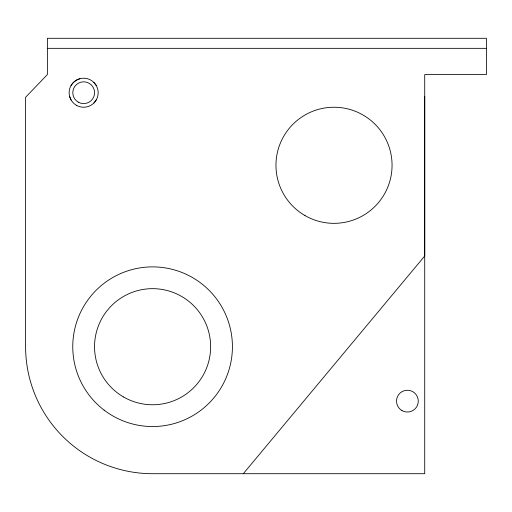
<?xml version="1.0" encoding="UTF-8"?>
<svg xmlns="http://www.w3.org/2000/svg" width="512" height="512" viewBox="0 0 512 512"><rect width="100%" height="100%" fill="white"/><g stroke="black" fill="none" stroke-linecap="round" stroke-linejoin="round"><path stroke-width="0.77" d="M71.085 85.466L73.389 82.464L76.397 80.154L79.898 78.707M93.914 102.989L96.224 99.981M243.302 473.702L424.717 256L424.717 74.586L486.4 74.586L486.4 38.298L47.373 38.298L47.373 74.586L25.6 97.261L25.6 346.707A126.995 126.995 0 0 0 152.595 473.702L424.717 473.702L424.717 96.352M47.373 48.339L486.4 48.339M93.914 82.464L96.224 85.466M69.632 96.48L71.085 99.981M104.128 410.138A79.821 79.821 0 0 0 231.757 356.966A79.821 79.821 0 0 0 121.894 273.024A79.821 79.821 0 0 0 104.128 410.138M123.565 396.986A58.054 58.054 0 0 0 210.643 346.707A58.054 58.054 0 0 0 123.565 296.435A58.054 58.054 0 0 0 123.565 396.986M304.986 215.565A58.054 58.054 0 0 0 392.064 165.293A58.054 58.054 0 0 0 304.986 115.014A58.054 58.054 0 0 0 304.986 215.565M401.958 410.56A10.886 10.886 0 0 0 418.285 401.133A10.886 10.886 0 0 0 401.958 391.706A10.886 10.886 0 0 0 401.958 410.56M78.246 102.131A10.886 10.886 0 0 0 94.573 92.71A10.886 10.886 0 0 0 78.246 83.283A10.886 10.886 0 0 0 78.246 102.131M76.397 105.293A14.515 14.515 0 0 0 98.17 92.723A14.515 14.515 0 0 0 76.397 80.154A14.515 14.515 0 0 0 76.397 105.293"/></g></svg>
